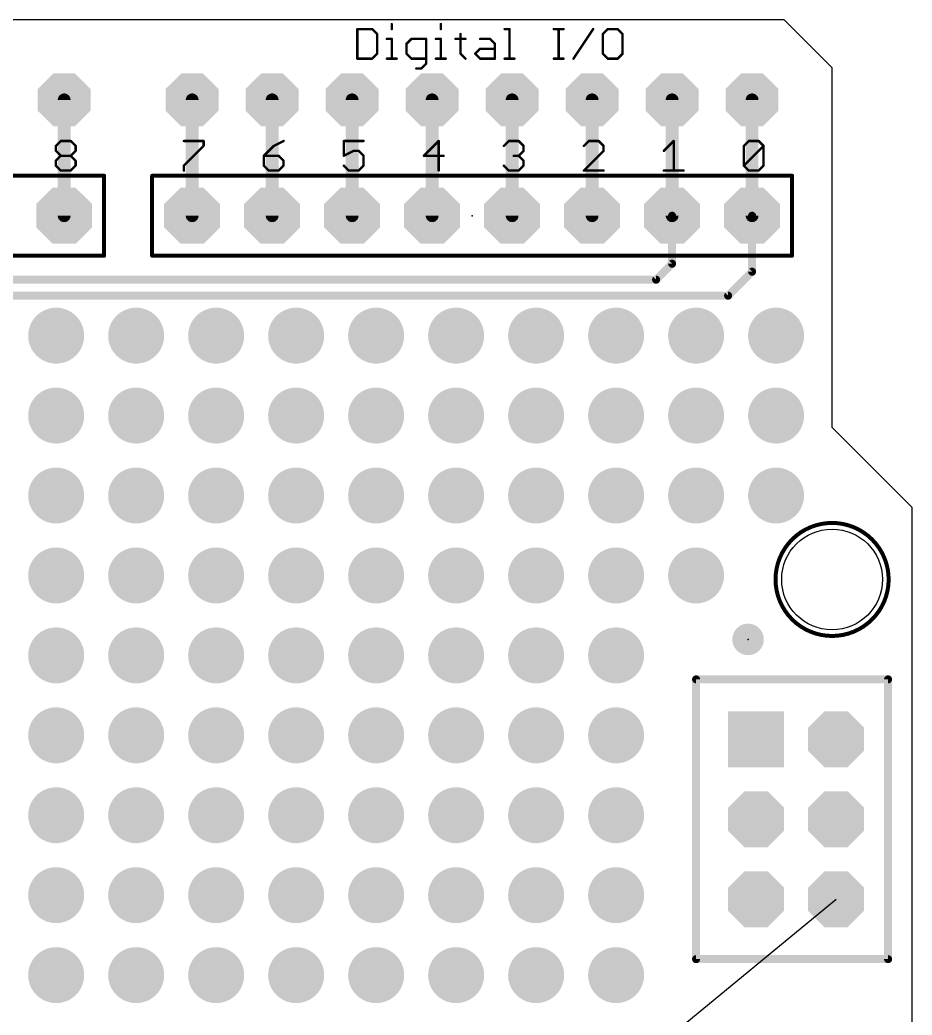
# Model space of a CAD drawing. Extents: x -6.7 to 68.6, y -6.2 to 53.6.
# Drawn here: x 40.25 to 68.58, y 21.72 to 53.34 of the extents above; entities that cross this region are included whole.
import ezdxf

# ---------------------------------------------------------------- set-up
doc = ezdxf.new("R2010")
doc.units = 0
for name, color, linetype in [('1', 12, 'CONTINUOUS'), ('17', 110, 'CONTINUOUS'), ('18', 110, 'CONTINUOUS'), ('19', 53, 'CONTINUOUS'), ('20', 53, 'CONTINUOUS'), ('21', 40, 'CONTINUOUS'), ('23', 40, 'CONTINUOUS'), ('51', 253, 'CONTINUOUS')]:
    doc.layers.add(name, color=color, linetype=linetype)

# ---------------------------------------------------------------- blocks, each defined once
blk = doc.blocks.new('PIE')
at = {"const_width": 0.5}
blk.add_lwpolyline([(0, -0.25, 1), (0, 0.25, 1), (0, -0.25)], format="xyb", dxfattribs=at)
blk = doc.blocks.new('RECT')
blk.add_solid([(-0.5, -0.5), (0.5, -0.5), (-0.5, 0.5), (0.5, 0.5)])
blk = doc.blocks.new('OCTAGONP')
at = {"const_width": 0.5}
blk.add_lwpolyline([(-0.25, -0.1036), (-0.25, 0.1036), (-0.1036, 0.25), (0.1036, 0.25), (0.25, 0.1036), (0.25, -0.1036), (0.1036, -0.25), (-0.1036, -0.25), (-0.25, -0.1036), (-0.25, 0.1036)], dxfattribs=at)
blk = doc.blocks.new('SQUAREP')
blk.add_solid([(-0.5, -0.5), (0.5, -0.5), (-0.5, 0.5), (0.5, 0.5)])
blk = doc.blocks.new('ROUNDV')
at = {"const_width": 0.5}
blk.add_lwpolyline([(0, -0.25, 1), (0, 0.25, 1), (0, -0.25)], format="xyb", dxfattribs=at)

msp = doc.modelspace()

# ---------------------------------------------------------------- linework, layer by layer
at = {"layer": '1'}
for points, const_width in [([(41.656, 50.8), (41.656, 47.117)], 0.4064), ([(45.72, 50.8), (45.72, 47.117)], 0.4064), ([(48.26, 50.8), (48.26, 47.117)], 0.4064), ([(50.8, 50.8), (50.8, 47.117)], 0.4064), ([(53.34, 50.8), (53.34, 47.117)], 0.4064), ([(55.88, 50.8), (55.88, 47.117)], 0.4064), ([(58.42, 50.8), (58.42, 47.117)], 0.4064), ([(60.96, 50.8), (60.96, 47.117)], 0.4064), ([(63.5, 50.8), (63.5, 47.117)], 0.4064), ([(60.96, 47.117), (60.96, 45.593)], 0.254), ([(63.5, 47.117), (63.5, 45.339)], 0.254), ([(60.96, 45.593), (60.452, 45.085)], 0.254), ([(63.5, 45.339), (62.738, 44.577)], 0.254), ([(60.452, 45.085), (17.111, 45.085)], 0.254), ([(62.738, 44.577), (17.399, 44.577)], 0.254)]:
    msp.add_lwpolyline(points, dxfattribs=dict(at, const_width=const_width))
for points, const_width in [([(41.7576, 50.8, 1), (41.5544, 50.8)], 0.2032), ([(45.8216, 50.8, 1), (45.6184, 50.8)], 0.2032), ([(48.3616, 50.8, 1), (48.1584, 50.8)], 0.2032), ([(50.9016, 50.8, 1), (50.6984, 50.8)], 0.2032), ([(53.4416, 50.8, 1), (53.2384, 50.8)], 0.2032), ([(55.9816, 50.8, 1), (55.7784, 50.8)], 0.2032), ([(58.5216, 50.8, 1), (58.3184, 50.8)], 0.2032), ([(61.0616, 50.8, 1), (60.8584, 50.8)], 0.2032), ([(63.6016, 50.8, 1), (63.3984, 50.8)], 0.2032), ([(41.5544, 47.117, 1), (41.7576, 47.117)], 0.2032), ([(45.6184, 47.117, 1), (45.8216, 47.117)], 0.2032), ([(48.1584, 47.117, 1), (48.3616, 47.117)], 0.2032), ([(50.6984, 47.117, 1), (50.9016, 47.117)], 0.2032), ([(53.2384, 47.117, 1), (53.4416, 47.117)], 0.2032), ([(55.7784, 47.117, 1), (55.9816, 47.117)], 0.2032), ([(58.3184, 47.117, 1), (58.5216, 47.117)], 0.2032), ([(60.8584, 47.117, 1), (61.0616, 47.117)], 0.2032), ([(61.0235, 47.117, 1), (60.8965, 47.117)], 0.127), ([(63.3984, 47.117, 1), (63.6016, 47.117)], 0.2032), ([(63.5635, 47.117, 1), (63.4365, 47.117)], 0.127), ([(60.8965, 45.593, 1), (61.0235, 45.593)], 0.127), ([(61.0049, 45.5481, 1), (60.9151, 45.6379)], 0.127), ([(63.4365, 45.339, 1), (63.5635, 45.339)], 0.127), ([(63.5449, 45.2941, 1), (63.4551, 45.3839)], 0.127), ([(60.4071, 45.1299, 1), (60.4969, 45.0401)], 0.127), ([(60.452, 45.0215, 1), (60.452, 45.1485)], 0.127), ([(62.6931, 44.6219, 1), (62.7829, 44.5321)], 0.127), ([(62.738, 44.5135, 1), (62.738, 44.6405)], 0.127)]:
    msp.add_lwpolyline(points, format="xyb", dxfattribs=dict(at, const_width=const_width))
at = {"layer": '19'}
msp.add_line((43.18, 6.477), (66.167, 25.4), dxfattribs=at)
at = {"layer": '20'}
for p, q in [((64.516, 53.34), (0, 53.34)), ((66.04, 51.816), (64.516, 53.34)), ((66.04, 40.386), (66.04, 51.816)), ((68.58, 37.846), (66.04, 40.386)), ((68.58, 5.08), (68.58, 37.846))]:
    msp.add_line(p, q, dxfattribs=at)
msp.add_circle((66.04, 35.56), 1.6, dxfattribs=at)
at = {"layer": '21'}
for points, const_width in [([(52.0764, 53.2055, 1), (52.0383, 53.2055)], 0.0381), ([(53.6356, 53.2055, 1), (53.5975, 53.2055)], 0.0381), ([(50.9841, 53.0487, 1), (50.946, 53.0487)], 0.0381), ([(50.9651, 53.0678, 1), (50.9651, 53.0297)], 0.0381), ([(51.4489, 53.0622, 1), (51.4219, 53.0352)], 0.0381), ([(51.4354, 53.0297, 1), (51.4354, 53.0678)], 0.0381), ([(51.6112, 52.8919, 1), (51.5731, 52.8919)], 0.0381), ([(51.5787, 52.8785, 1), (51.6056, 52.9054)], 0.0381), ([(52.0383, 53.0487, 1), (52.0764, 53.0487)], 0.0381), ([(53.5975, 53.0487, 1), (53.6356, 53.0487)], 0.0381), ([(54.2593, 52.8919, 1), (54.2212, 52.8919)], 0.0381), ([(55.6427, 53.0678, 1), (55.6427, 53.0297)], 0.0381), ([(55.8185, 53.0487, 1), (55.7804, 53.0487)], 0.0381), ([(55.7995, 53.0297, 1), (55.7995, 53.0678)], 0.0381), ([(57.2019, 53.0678, 1), (57.2019, 53.0297)], 0.0381), ([(57.3777, 53.0487, 1), (57.3396, 53.0487)], 0.0381), ([(57.5154, 53.0297, 1), (57.5154, 53.0678)], 0.0381), ([(58.4685, 53.0381, 1), (58.4368, 53.0593)], 0.0381), ([(58.7801, 52.8919, 1), (58.742, 52.8919)], 0.0381), ([(58.7476, 52.9054, 1), (58.7746, 52.8785)], 0.0381), ([(58.9179, 53.0678, 1), (58.9179, 53.0297)], 0.0381), ([(58.9313, 53.0352, 1), (58.9044, 53.0622)], 0.0381), ([(59.2449, 53.0622, 1), (59.2179, 53.0352)], 0.0381), ([(59.2314, 53.0297, 1), (59.2314, 53.0678)], 0.0381), ([(59.4072, 52.8919, 1), (59.3691, 52.8919)], 0.0381), ([(59.3747, 52.8785, 1), (59.4016, 52.9054)], 0.0381), ([(51.9006, 52.7542, 1), (51.9006, 52.7161)], 0.0381), ([(52.0764, 52.7352, 1), (52.0383, 52.7352)], 0.0381), ([(52.0574, 52.7161, 1), (52.0574, 52.7542)], 0.0381), ([(52.5433, 52.5784, 1), (52.5052, 52.5784)], 0.0381), ([(52.5108, 52.5919, 1), (52.5378, 52.5649)], 0.0381), ([(52.6811, 52.7542, 1), (52.6811, 52.7161)], 0.0381), ([(52.6945, 52.7217, 1), (52.6676, 52.7486)], 0.0381), ([(53.1704, 52.7352, 1), (53.1323, 52.7352)], 0.0381), ([(53.1514, 52.7161, 1), (53.1514, 52.7542)], 0.0381), ([(53.4598, 52.7542, 1), (53.4598, 52.7161)], 0.0381), ([(53.6356, 52.7352, 1), (53.5975, 52.7352)], 0.0381), ([(53.6166, 52.7161, 1), (53.6166, 52.7542)], 0.0381), ([(54.0835, 52.7542, 1), (54.0835, 52.7161)], 0.0381), ([(54.397, 52.7161, 1), (54.397, 52.7542)], 0.0381), ([(54.8639, 52.7542, 1), (54.8639, 52.7161)], 0.0381), ([(55.1909, 52.7486, 1), (55.164, 52.7217)], 0.0381), ([(55.1775, 52.7161, 1), (55.1775, 52.7542)], 0.0381), ([(55.3533, 52.5784, 1), (55.3152, 52.5784)], 0.0381), ([(55.3208, 52.5649, 1), (55.3477, 52.5919)], 0.0381), ([(51.5731, 52.2649, 1), (51.6112, 52.2649)], 0.0381), ([(51.6056, 52.2514, 1), (51.5787, 52.2783)], 0.0381), ([(52.5378, 52.2783, 1), (52.5108, 52.2514)], 0.0381), ([(52.5052, 52.2649, 1), (52.5433, 52.2649)], 0.0381), ([(54.2537, 52.2783, 1), (54.2268, 52.2514)], 0.0381), ([(54.2212, 52.2649, 1), (54.2593, 52.2649)], 0.0381), ([(54.7206, 52.2783, 1), (54.6937, 52.2514)], 0.0381), ([(54.6937, 52.2783, 1), (54.7206, 52.2514)], 0.0381), ([(54.8639, 52.4407, 1), (54.8639, 52.4026)], 0.0381), ([(54.8774, 52.4082, 1), (54.8505, 52.4351)], 0.0381), ([(55.3342, 52.4026, 1), (55.3342, 52.4407)], 0.0381), ([(58.742, 52.2649, 1), (58.7801, 52.2649)], 0.0381), ([(58.7746, 52.2783, 1), (58.7476, 52.2514)], 0.0381), ([(59.3691, 52.2649, 1), (59.4072, 52.2649)], 0.0381), ([(59.4016, 52.2514, 1), (59.3747, 52.2783)], 0.0381), ([(50.946, 52.1081, 1), (50.9841, 52.1081)], 0.0381), ([(50.9651, 52.1272, 1), (50.9651, 52.0891)], 0.0381), ([(51.4219, 52.1216, 1), (51.4489, 52.0946)], 0.0381), ([(51.4354, 52.0891, 1), (51.4354, 52.1272)], 0.0381), ([(51.9006, 52.1272, 1), (51.9006, 52.0891)], 0.0381), ([(52.0383, 52.1081, 1), (52.0764, 52.1081)], 0.0381), ([(52.2142, 52.0891, 1), (52.2142, 52.1272)], 0.0381), ([(52.6811, 52.1272, 1), (52.6811, 52.0891)], 0.0381), ([(52.6676, 52.0946, 1), (52.6945, 52.1216)], 0.0381), ([(53.1323, 51.9513, 1), (53.1704, 51.9513)], 0.0381), ([(53.1648, 51.9379, 1), (53.1379, 51.9648)], 0.0381), ([(53.1514, 52.0891, 1), (53.1514, 52.1272)], 0.0381), ([(53.4598, 52.1272, 1), (53.4598, 52.0891)], 0.0381), ([(53.5975, 52.1081, 1), (53.6356, 52.1081)], 0.0381), ([(53.7734, 52.0891, 1), (53.7734, 52.1272)], 0.0381), ([(54.3836, 52.0946, 1), (54.4105, 52.1216)], 0.0381), ([(54.8639, 52.1272, 1), (54.8639, 52.0891)], 0.0381), ([(54.8505, 52.0946, 1), (54.8774, 52.1216)], 0.0381), ([(55.3152, 52.1081, 1), (55.3533, 52.1081)], 0.0381), ([(55.3342, 52.0891, 1), (55.3342, 52.1272)], 0.0381), ([(55.6427, 52.1272, 1), (55.6427, 52.0891)], 0.0381), ([(55.7804, 52.1081, 1), (55.8185, 52.1081)], 0.0381), ([(55.9562, 52.0891, 1), (55.9562, 52.1272)], 0.0381), ([(57.2019, 52.1272, 1), (57.2019, 52.0891)], 0.0381), ([(57.3396, 52.1081, 1), (57.3777, 52.1081)], 0.0381), ([(57.5154, 52.0891, 1), (57.5154, 52.1272)], 0.0381), ([(57.8097, 52.1187, 1), (57.8414, 52.0975)], 0.0381), ([(58.9179, 52.1272, 1), (58.9179, 52.0891)], 0.0381), ([(58.9044, 52.0946, 1), (58.9313, 52.1216)], 0.0381), ([(59.2179, 52.1216, 1), (59.2449, 52.0946)], 0.0381), ([(59.2314, 52.0891, 1), (59.2314, 52.1272)], 0.0381), ([(52.8378, 51.8136, 1), (52.8378, 51.7755)], 0.0381), ([(52.9811, 51.808, 1), (53.0081, 51.7811)], 0.0381), ([(52.9946, 51.7755, 1), (52.9946, 51.8136)], 0.0381), ([(41.4126, 49.3359, 1), (41.3745, 49.3359)], 0.0381), ([(41.3801, 49.3494, 1), (41.4071, 49.3225)], 0.0381), ([(41.5503, 49.5118, 1), (41.5503, 49.4737)], 0.0381), ([(41.5638, 49.4792, 1), (41.5369, 49.5062)], 0.0381), ([(41.8774, 49.5062, 1), (41.8504, 49.4792)], 0.0381), ([(41.8639, 49.4737, 1), (41.8639, 49.5118)], 0.0381), ([(42.0397, 49.3359, 1), (42.0016, 49.3359)], 0.0381), ([(42.0072, 49.3225, 1), (42.0341, 49.3494)], 0.0381), ([(45.4576, 49.5118, 1), (45.4576, 49.4737)], 0.0381), ([(46.1037, 49.4927, 1), (46.0656, 49.4927)], 0.0381), ([(46.0656, 49.3359, 1), (46.1037, 49.3359)], 0.0381), ([(46.0981, 49.3225, 1), (46.0712, 49.3494)], 0.0381), ([(46.0847, 49.4737, 1), (46.0847, 49.5118)], 0.0381), ([(48.3026, 49.353, 1), (48.3196, 49.3189)], 0.0381), ([(48.3246, 49.3225, 1), (48.2976, 49.3494)], 0.0381), ([(48.6332, 49.4757, 1), (48.6161, 49.5097)], 0.0381), ([(50.5376, 49.5118, 1), (50.5376, 49.4737)], 0.0381), ([(50.5566, 49.4927, 1), (50.5185, 49.4927)], 0.0381), ([(51.1647, 49.4737, 1), (51.1647, 49.5118)], 0.0381), ([(53.5669, 49.4927, 1), (53.5288, 49.4927)], 0.0381), ([(53.5614, 49.4792, 1), (53.5344, 49.5062)], 0.0381), ([(55.6041, 49.3494, 1), (55.6311, 49.3225)], 0.0381), ([(55.7743, 49.5118, 1), (55.7743, 49.4737)], 0.0381), ([(55.7878, 49.4792, 1), (55.7609, 49.5062)], 0.0381), ([(56.1014, 49.5062, 1), (56.0744, 49.4792)], 0.0381), ([(56.0879, 49.4737, 1), (56.0879, 49.5118)], 0.0381), ([(56.2637, 49.3359, 1), (56.2256, 49.3359)], 0.0381), ([(56.2312, 49.3225, 1), (56.2581, 49.3494)], 0.0381), ([(58.1441, 49.3494, 1), (58.1711, 49.3225)], 0.0381), ([(58.3143, 49.5118, 1), (58.3143, 49.4737)], 0.0381), ([(58.3278, 49.4792, 1), (58.3009, 49.5062)], 0.0381), ([(58.6414, 49.5062, 1), (58.6144, 49.4792)], 0.0381), ([(58.6279, 49.4737, 1), (58.6279, 49.5118)], 0.0381), ([(58.8037, 49.3359, 1), (58.7656, 49.3359)], 0.0381), ([(58.7712, 49.3225, 1), (58.7981, 49.3494)], 0.0381), ([(61.0302, 49.4927, 1), (60.9921, 49.4927)], 0.0381), ([(61.0246, 49.4792, 1), (60.9976, 49.5062)], 0.0381), ([(63.2566, 49.3359, 1), (63.2185, 49.3359)], 0.0381), ([(63.2241, 49.3494, 1), (63.2511, 49.3225)], 0.0381), ([(63.3943, 49.5118, 1), (63.3943, 49.4737)], 0.0381), ([(63.4078, 49.4792, 1), (63.3809, 49.5062)], 0.0381), ([(63.7214, 49.5062, 1), (63.6944, 49.4792)], 0.0381), ([(63.7079, 49.4737, 1), (63.7079, 49.5118)], 0.0381), ([(63.8837, 49.3359, 1), (63.8456, 49.3359)], 0.0381), ([(63.8781, 49.3225, 1), (63.8512, 49.3494)], 0.0381), ([(63.8512, 49.3225, 1), (63.8781, 49.3494)], 0.0381), ([(41.3745, 49.1792, 1), (41.4126, 49.1792)], 0.0381), ([(41.4071, 49.1926, 1), (41.3801, 49.1657)], 0.0381), ([(41.5503, 49.0415, 1), (41.5503, 49.0034)], 0.0381), ([(41.5638, 49.0089, 1), (41.5369, 49.0359)], 0.0381), ([(41.5369, 49.0089, 1), (41.5638, 49.0359)], 0.0381), ([(41.8774, 49.0359, 1), (41.8504, 49.0089)], 0.0381), ([(41.8504, 49.0359, 1), (41.8774, 49.0089)], 0.0381), ([(41.8639, 49.0034, 1), (41.8639, 49.0415)], 0.0381), ([(42.0016, 49.1792, 1), (42.0397, 49.1792)], 0.0381), ([(42.0341, 49.1657, 1), (42.0072, 49.1926)], 0.0381), ([(48.0166, 49.0224, 1), (47.9785, 49.0224)], 0.0381), ([(47.9976, 49.0415, 1), (47.9976, 49.0034)], 0.0381), ([(47.9841, 49.0359, 1), (48.0111, 49.0089)], 0.0381), ([(48.4814, 49.0359, 1), (48.4544, 49.0089)], 0.0381), ([(48.4679, 49.0034, 1), (48.4679, 49.0415)], 0.0381), ([(50.5291, 49.0394, 1), (50.5461, 49.0054)], 0.0381), ([(50.5185, 49.0224, 1), (50.5566, 49.0224)], 0.0381), ([(50.8511, 49.1982, 1), (50.8511, 49.1601)], 0.0381), ([(50.8596, 49.1621, 1), (50.8426, 49.1962)], 0.0381), ([(51.0214, 49.1926, 1), (50.9944, 49.1657)], 0.0381), ([(51.0079, 49.1601, 1), (51.0079, 49.1982)], 0.0381), ([(51.1837, 49.0224, 1), (51.1456, 49.0224)], 0.0381), ([(51.1512, 49.0089, 1), (51.1781, 49.0359)], 0.0381), ([(53.0776, 49.0415, 1), (53.0776, 49.0034)], 0.0381), ([(53.0641, 49.0359, 1), (53.0911, 49.0089)], 0.0381), ([(53.7047, 49.0034, 1), (53.7047, 49.0415)], 0.0381), ([(55.9311, 49.0415, 1), (55.9311, 49.0034)], 0.0381), ([(56.1014, 49.0359, 1), (56.0744, 49.0089)], 0.0381), ([(56.0744, 49.0359, 1), (56.1014, 49.0089)], 0.0381), ([(56.0879, 49.0034, 1), (56.0879, 49.0415)], 0.0381), ([(56.2256, 49.1792, 1), (56.2637, 49.1792)], 0.0381), ([(56.2581, 49.1657, 1), (56.2312, 49.1926)], 0.0381), ([(58.7656, 49.1792, 1), (58.8037, 49.1792)], 0.0381), ([(58.7981, 49.1657, 1), (58.7712, 49.1926)], 0.0381), ([(60.6841, 49.1926, 1), (60.7111, 49.1657)], 0.0381), ([(41.4126, 48.8656, 1), (41.3745, 48.8656)], 0.0381), ([(41.3745, 48.7089, 1), (41.4126, 48.7089)], 0.0381), ([(41.3801, 48.8791, 1), (41.4071, 48.8522)], 0.0381), ([(41.4071, 48.7223, 1), (41.3801, 48.6954)], 0.0381), ([(42.0397, 48.8656, 1), (42.0016, 48.8656)], 0.0381), ([(42.0016, 48.7089, 1), (42.0397, 48.7089)], 0.0381), ([(42.0072, 48.8522, 1), (42.0341, 48.8791)], 0.0381), ([(42.0341, 48.6954, 1), (42.0072, 48.7223)], 0.0381), ([(45.4766, 48.7089, 1), (45.4385, 48.7089)], 0.0381), ([(45.4441, 48.7223, 1), (45.4711, 48.6954)], 0.0381), ([(47.9785, 48.7089, 1), (48.0166, 48.7089)], 0.0381), ([(48.0111, 48.7223, 1), (47.9841, 48.6954)], 0.0381), ([(48.6437, 48.8656, 1), (48.6056, 48.8656)], 0.0381), ([(48.6056, 48.7089, 1), (48.6437, 48.7089)], 0.0381), ([(48.6112, 48.8522, 1), (48.6381, 48.8791)], 0.0381), ([(48.6381, 48.6954, 1), (48.6112, 48.7223)], 0.0381), ([(50.5511, 48.7223, 1), (50.5241, 48.6954)], 0.0381), ([(51.1456, 48.7089, 1), (51.1837, 48.7089)], 0.0381), ([(51.1781, 48.6954, 1), (51.1512, 48.7223)], 0.0381), ([(55.6311, 48.7223, 1), (55.6041, 48.6954)], 0.0381), ([(56.2637, 48.8656, 1), (56.2256, 48.8656)], 0.0381), ([(56.2256, 48.7089, 1), (56.2637, 48.7089)], 0.0381), ([(56.2312, 48.8522, 1), (56.2581, 48.8791)], 0.0381), ([(56.2581, 48.6954, 1), (56.2312, 48.7223)], 0.0381), ([(63.2185, 48.7089, 1), (63.2566, 48.7089)], 0.0381), ([(63.2511, 48.7223, 1), (63.2241, 48.6954)], 0.0381), ([(63.2241, 48.7223, 1), (63.2511, 48.6954)], 0.0381), ([(63.8456, 48.7089, 1), (63.8837, 48.7089)], 0.0381), ([(63.8781, 48.6954, 1), (63.8512, 48.7223)], 0.0381), ([(41.5503, 48.5712, 1), (41.5503, 48.5331)], 0.0381), ([(41.5369, 48.5386, 1), (41.5638, 48.5656)], 0.0381), ([(41.8504, 48.5656, 1), (41.8774, 48.5386)], 0.0381), ([(41.8639, 48.5331, 1), (41.8639, 48.5712)], 0.0381), ([(42.9578, 48.387, 1), (42.8942, 48.387)], 0.0635), ([(42.926, 48.3552, 1), (42.926, 48.4188)], 0.0635), ([(44.45, 48.4188, 1), (44.45, 48.3552)], 0.0635), ([(44.4818, 48.387, 1), (44.4183, 48.387)], 0.0635), ([(45.4385, 48.5521, 1), (45.4766, 48.5521)], 0.0381), ([(48.1543, 48.5712, 1), (48.1543, 48.5331)], 0.0381), ([(48.1409, 48.5386, 1), (48.1678, 48.5656)], 0.0381), ([(48.4544, 48.5656, 1), (48.4814, 48.5386)], 0.0381), ([(48.4679, 48.5331, 1), (48.4679, 48.5712)], 0.0381), ([(50.6943, 48.5712, 1), (50.6943, 48.5331)], 0.0381), ([(50.6809, 48.5386, 1), (50.7078, 48.5656)], 0.0381), ([(50.9944, 48.5656, 1), (51.0214, 48.5386)], 0.0381), ([(51.0079, 48.5331, 1), (51.0079, 48.5712)], 0.0381), ([(53.5288, 48.5521, 1), (53.5669, 48.5521)], 0.0381), ([(55.7743, 48.5712, 1), (55.7743, 48.5331)], 0.0381), ([(55.7609, 48.5386, 1), (55.7878, 48.5656)], 0.0381), ([(56.0744, 48.5656, 1), (56.1014, 48.5386)], 0.0381), ([(56.0879, 48.5331, 1), (56.0879, 48.5712)], 0.0381), ([(58.1576, 48.5712, 1), (58.1576, 48.5331)], 0.0381), ([(58.1441, 48.5656, 1), (58.1711, 48.5386)], 0.0381), ([(58.7847, 48.5331, 1), (58.7847, 48.5712)], 0.0381), ([(60.6976, 48.5712, 1), (60.6976, 48.5331)], 0.0381), ([(60.9921, 48.5521, 1), (61.0302, 48.5521)], 0.0381), ([(61.3247, 48.5331, 1), (61.3247, 48.5712)], 0.0381), ([(63.3943, 48.5712, 1), (63.3943, 48.5331)], 0.0381), ([(63.3809, 48.5386, 1), (63.4078, 48.5656)], 0.0381), ([(63.6944, 48.5656, 1), (63.7214, 48.5386)], 0.0381), ([(63.7079, 48.5331, 1), (63.7079, 48.5712)], 0.0381), ([(64.8017, 48.387, 1), (64.7382, 48.387)], 0.0635), ([(64.77, 48.3552, 1), (64.77, 48.4188)], 0.0635), ([(42.8942, 45.847, 1), (42.9578, 45.847)], 0.0635), ([(42.926, 45.8152, 1), (42.926, 45.8788)], 0.0635), ([(44.45, 45.8788, 1), (44.45, 45.8152)], 0.0635), ([(44.4183, 45.847, 1), (44.4818, 45.847)], 0.0635), ([(64.7382, 45.847, 1), (64.8017, 45.847)], 0.0635), ([(64.77, 45.8152, 1), (64.77, 45.8788)], 0.0635), ([(61.7855, 32.385, 1), (61.6585, 32.385)], 0.127), ([(61.722, 32.4485, 1), (61.722, 32.3215)], 0.127), ([(67.8815, 32.385, 1), (67.7545, 32.385)], 0.127), ([(67.818, 32.3215, 1), (67.818, 32.4485)], 0.127), ([(61.722, 23.5585, 1), (61.722, 23.4315)], 0.127), ([(61.6585, 23.495, 1), (61.7855, 23.495)], 0.127), ([(67.7545, 23.495, 1), (67.8815, 23.495)], 0.127), ([(67.818, 23.4315, 1), (67.818, 23.5585)], 0.127)]:
    msp.add_lwpolyline(points, format="xyb", dxfattribs=dict(at, const_width=const_width))
for points, const_width in [([(52.0574, 53.2055), (52.0574, 53.0487)], 0.0762), ([(53.6166, 53.2055), (53.6166, 53.0487)], 0.0762), ([(50.9651, 53.0487), (50.9651, 52.1081)], 0.0762), ([(51.4354, 53.0487), (50.9651, 53.0487)], 0.0762), ([(51.5922, 52.8919), (51.4354, 53.0487)], 0.0762), ([(51.5922, 52.2649), (51.5922, 52.8919)], 0.0762), ([(54.2403, 52.8919), (54.2403, 52.2649)], 0.0762), ([(55.6427, 53.0487), (55.7995, 53.0487)], 0.0762), ([(55.7995, 53.0487), (55.7995, 52.1081)], 0.0762), ([(57.2019, 53.0487), (57.5154, 53.0487)], 0.0762), ([(57.3587, 52.1081), (57.3587, 53.0487)], 0.0762), ([(57.8256, 52.1081), (58.4526, 53.0487)], 0.0762), ([(58.9179, 53.0487), (58.7611, 52.8919)], 0.0762), ([(58.7611, 52.8919), (58.7611, 52.2649)], 0.0762), ([(59.2314, 53.0487), (58.9179, 53.0487)], 0.0762), ([(59.3882, 52.8919), (59.2314, 53.0487)], 0.0762), ([(59.3882, 52.2649), (59.3882, 52.8919)], 0.0762), ([(51.9006, 52.7352), (52.0574, 52.7352)], 0.0762), ([(52.0574, 52.7352), (52.0574, 52.1081)], 0.0762), ([(52.6811, 52.7352), (52.5243, 52.5784)], 0.0762), ([(52.5243, 52.5784), (52.5243, 52.2649)], 0.0762), ([(53.1514, 52.7352), (52.6811, 52.7352)], 0.0762), ([(53.1514, 51.9513), (53.1514, 52.7352)], 0.0762), ([(53.4598, 52.7352), (53.6166, 52.7352)], 0.0762), ([(53.6166, 52.7352), (53.6166, 52.1081)], 0.0762), ([(54.0835, 52.7352), (54.397, 52.7352)], 0.0762), ([(54.8639, 52.7352), (55.1775, 52.7352)], 0.0762), ([(55.1775, 52.7352), (55.3342, 52.5784)], 0.0762), ([(55.3342, 52.5784), (55.3342, 52.1081)], 0.0762), ([(51.4354, 52.1081), (51.5922, 52.2649)], 0.0762), ([(52.5243, 52.2649), (52.6811, 52.1081)], 0.0762), ([(54.2403, 52.2649), (54.397, 52.1081)], 0.0762), ([(54.7072, 52.2649), (54.8639, 52.4216)], 0.0762), ([(54.8639, 52.1081), (54.7072, 52.2649)], 0.0762), ([(54.8639, 52.4216), (55.3342, 52.4216)], 0.0762), ([(58.7611, 52.2649), (58.9179, 52.1081)], 0.0762), ([(59.2314, 52.1081), (59.3882, 52.2649)], 0.0762), ([(50.9651, 52.1081), (51.4354, 52.1081)], 0.0762), ([(51.9006, 52.1081), (52.2142, 52.1081)], 0.0762), ([(52.6811, 52.1081), (53.1514, 52.1081)], 0.0762), ([(52.9946, 51.7946), (53.1514, 51.9513)], 0.0762), ([(53.4598, 52.1081), (53.7734, 52.1081)], 0.0762), ([(55.3342, 52.1081), (54.8639, 52.1081)], 0.0762), ([(55.6427, 52.1081), (55.9562, 52.1081)], 0.0762), ([(57.2019, 52.1081), (57.5154, 52.1081)], 0.0762), ([(58.9179, 52.1081), (59.2314, 52.1081)], 0.0762), ([(52.8378, 51.7946), (52.9946, 51.7946)], 0.0762), ([(41.3936, 49.3359), (41.5503, 49.4927)], 0.0762), ([(41.3936, 49.1792), (41.3936, 49.3359)], 0.0762), ([(41.5503, 49.4927), (41.8639, 49.4927)], 0.0762), ([(41.8639, 49.4927), (42.0207, 49.3359)], 0.0762), ([(42.0207, 49.3359), (42.0207, 49.1792)], 0.0762), ([(45.4576, 49.4927), (46.0847, 49.4927)], 0.0762), ([(46.0847, 49.3359), (45.4576, 48.7089)], 0.0762), ([(46.0847, 49.4927), (46.0847, 49.3359)], 0.0762), ([(48.3111, 49.3359), (47.9976, 49.0224)], 0.0762), ([(48.6247, 49.4927), (48.3111, 49.3359)], 0.0762), ([(51.1647, 49.4927), (50.5376, 49.4927)], 0.0762), ([(50.5376, 49.4927), (50.5376, 49.0224)], 0.0762), ([(53.5479, 49.4927), (53.0776, 49.0224)], 0.0762), ([(53.5479, 48.5521), (53.5479, 49.4927)], 0.0762), ([(55.6176, 49.3359), (55.7743, 49.4927)], 0.0762), ([(55.7743, 49.4927), (56.0879, 49.4927)], 0.0762), ([(56.0879, 49.4927), (56.2447, 49.3359)], 0.0762), ([(56.2447, 49.3359), (56.2447, 49.1792)], 0.0762), ([(58.3143, 49.4927), (58.1576, 49.3359)], 0.0762), ([(58.6279, 49.4927), (58.3143, 49.4927)], 0.0762), ([(58.7847, 49.3359), (58.6279, 49.4927)], 0.0762), ([(58.7847, 49.1792), (58.7847, 49.3359)], 0.0762), ([(60.6976, 49.1792), (61.0111, 49.4927)], 0.0762), ([(61.0111, 49.4927), (61.0111, 48.5521)], 0.0762), ([(63.2376, 49.3359), (63.3943, 49.4927)], 0.0762), ([(63.2376, 48.7089), (63.2376, 49.3359)], 0.0762), ([(63.2376, 48.7089), (63.8647, 49.3359)], 0.0762), ([(63.3943, 49.4927), (63.7079, 49.4927)], 0.0762), ([(63.7079, 49.4927), (63.8647, 49.3359)], 0.0762), ([(63.8647, 49.3359), (63.8647, 48.7089)], 0.0762), ([(41.5503, 49.0224), (41.3936, 49.1792)], 0.0762), ([(41.3936, 48.8656), (41.5503, 49.0224)], 0.0762), ([(41.5503, 49.0224), (41.8639, 49.0224)], 0.0762), ([(42.0207, 49.1792), (41.8639, 49.0224)], 0.0762), ([(41.8639, 49.0224), (42.0207, 48.8656)], 0.0762), ([(47.9976, 49.0224), (47.9976, 48.7089)], 0.0762), ([(48.4679, 49.0224), (47.9976, 49.0224)], 0.0762), ([(48.6247, 48.8656), (48.4679, 49.0224)], 0.0762), ([(50.5376, 49.0224), (50.8511, 49.1792)], 0.0762), ([(50.8511, 49.1792), (51.0079, 49.1792)], 0.0762), ([(51.0079, 49.1792), (51.1647, 49.0224)], 0.0762), ([(51.1647, 49.0224), (51.1647, 48.7089)], 0.0762), ([(53.0776, 49.0224), (53.7047, 49.0224)], 0.0762), ([(56.0879, 49.0224), (55.9311, 49.0224)], 0.0762), ([(56.2447, 49.1792), (56.0879, 49.0224)], 0.0762), ([(56.0879, 49.0224), (56.2447, 48.8656)], 0.0762), ([(58.1576, 48.5521), (58.7847, 49.1792)], 0.0762), ([(41.3936, 48.7089), (41.3936, 48.8656)], 0.0762), ([(41.5503, 48.5521), (41.3936, 48.7089)], 0.0762), ([(42.0207, 48.7089), (41.8639, 48.5521)], 0.0762), ([(42.0207, 48.8656), (42.0207, 48.7089)], 0.0762), ([(45.4576, 48.7089), (45.4576, 48.5521)], 0.0762), ([(47.9976, 48.7089), (48.1543, 48.5521)], 0.0762), ([(48.4679, 48.5521), (48.6247, 48.7089)], 0.0762), ([(48.6247, 48.7089), (48.6247, 48.8656)], 0.0762), ([(50.6943, 48.5521), (50.5376, 48.7089)], 0.0762), ([(51.1647, 48.7089), (51.0079, 48.5521)], 0.0762), ([(55.7743, 48.5521), (55.6176, 48.7089)], 0.0762), ([(56.2447, 48.7089), (56.0879, 48.5521)], 0.0762), ([(56.2447, 48.8656), (56.2447, 48.7089)], 0.0762), ([(63.3943, 48.5521), (63.2376, 48.7089)], 0.0762), ([(63.8647, 48.7089), (63.7079, 48.5521)], 0.0762), ([(17.526, 48.387), (42.926, 48.387)], 0.127), ([(41.8639, 48.5521), (41.5503, 48.5521)], 0.0762), ([(42.926, 48.387), (42.926, 45.847)], 0.127), ([(44.45, 48.387), (64.77, 48.387)], 0.127), ([(44.45, 45.847), (44.45, 48.387)], 0.127), ([(48.1543, 48.5521), (48.4679, 48.5521)], 0.0762), ([(51.0079, 48.5521), (50.6943, 48.5521)], 0.0762), ([(56.0879, 48.5521), (55.7743, 48.5521)], 0.0762), ([(58.7847, 48.5521), (58.1576, 48.5521)], 0.0762), ([(60.6976, 48.5521), (61.3247, 48.5521)], 0.0762), ([(63.7079, 48.5521), (63.3943, 48.5521)], 0.0762), ([(64.77, 48.387), (64.77, 45.847)], 0.127), ([(42.926, 45.847), (17.526, 45.847)], 0.127), ([(64.77, 45.847), (44.45, 45.847)], 0.127), ([(61.722, 32.385), (61.722, 23.495)], 0.254), ([(67.818, 32.385), (61.722, 32.385)], 0.254), ([(67.818, 23.495), (67.818, 32.385)], 0.254), ([(61.722, 23.495), (67.818, 23.495)], 0.254)]:
    msp.add_lwpolyline(points, dxfattribs=dict(at, const_width=const_width))
at = {"layer": '23'}
for p in [(54.61, 47.117), (63.373, 33.655)]:
    msp.add_point(p, dxfattribs=at)
at = {"layer": '51', "const_width": 0.127}
msp.add_lwpolyline([(66.04, 33.764, 1), (66.04, 37.356, 1), (66.04, 33.764)], format="xyb", dxfattribs=at)

# ---------------------------------------------------------------- block references
at = {"layer": '1'}
msp.add_blockref('PIE', (63.373, 33.655), dxfattribs=at)
at = {"layer": '17'}
for name, p, xscale, yscale in [('OCTAGONP', (41.656, 50.8), 1.6764, 1.6764), ('OCTAGONP', (41.656, 50.8), 1.6764, 1.6764), ('OCTAGONP', (45.72, 50.8), 1.6764, 1.6764), ('OCTAGONP', (45.72, 50.8), 1.6764, 1.6764), ('OCTAGONP', (48.26, 50.8), 1.6764, 1.6764), ('OCTAGONP', (48.26, 50.8), 1.6764, 1.6764), ('OCTAGONP', (50.8, 50.8), 1.6764, 1.6764), ('OCTAGONP', (50.8, 50.8), 1.6764, 1.6764), ('OCTAGONP', (53.34, 50.8), 1.6764, 1.6764), ('OCTAGONP', (53.34, 50.8), 1.6764, 1.6764), ('OCTAGONP', (55.88, 50.8), 1.6764, 1.6764), ('OCTAGONP', (55.88, 50.8), 1.6764, 1.6764), ('OCTAGONP', (58.42, 50.8), 1.6764, 1.6764), ('OCTAGONP', (58.42, 50.8), 1.6764, 1.6764), ('OCTAGONP', (60.96, 50.8), 1.6764, 1.6764), ('OCTAGONP', (60.96, 50.8), 1.6764, 1.6764), ('OCTAGONP', (63.5, 50.8), 1.6764, 1.6764), ('OCTAGONP', (63.5, 50.8), 1.6764, 1.6764), ('SQUAREP', (63.627, 30.48), 1.778, 1.778), ('SQUAREP', (63.627, 30.48), 1.778, 1.778), ('OCTAGONP', (66.167, 30.48), 1.778, 1.778), ('OCTAGONP', (66.167, 30.48), 1.778, 1.778), ('OCTAGONP', (63.627, 27.94), 1.778, 1.778), ('OCTAGONP', (63.627, 27.94), 1.778, 1.778), ('OCTAGONP', (66.167, 27.94), 1.778, 1.778), ('OCTAGONP', (66.167, 27.94), 1.778, 1.778), ('OCTAGONP', (63.627, 25.4), 1.778, 1.778), ('OCTAGONP', (63.627, 25.4), 1.778, 1.778), ('OCTAGONP', (66.167, 25.4), 1.778, 1.778), ('OCTAGONP', (66.167, 25.4), 1.778, 1.778)]:
    msp.add_blockref(name, p, dxfattribs=dict(at, xscale=xscale, yscale=yscale))
at = {"layer": '17', "xscale": 1.778, "yscale": 1.778, "rotation": 90}
for p in [(41.656, 47.117), (41.656, 47.117), (45.72, 47.117), (45.72, 47.117), (48.26, 47.117), (48.26, 47.117), (50.8, 47.117), (50.8, 47.117), (53.34, 47.117), (53.34, 47.117), (55.88, 47.117), (55.88, 47.117), (58.42, 47.117), (58.42, 47.117), (60.96, 47.117), (60.96, 47.117), (63.5, 47.117), (63.5, 47.117)]:
    msp.add_blockref('OCTAGONP', p, dxfattribs=at)
at = {"layer": '18', "xscale": 1.778, "yscale": 1.778}
for p in [(41.402, 43.307), (41.402, 43.307), (43.942, 43.307), (43.942, 43.307), (46.482, 43.307), (46.482, 43.307), (49.022, 43.307), (49.022, 43.307), (51.562, 43.307), (51.562, 43.307), (54.102, 43.307), (54.102, 43.307), (56.642, 43.307), (56.642, 43.307), (59.182, 43.307), (59.182, 43.307), (61.722, 43.307), (61.722, 43.307), (64.262, 43.307), (64.262, 43.307), (41.402, 40.767), (41.402, 40.767), (43.942, 40.767), (43.942, 40.767), (46.482, 40.767), (46.482, 40.767), (49.022, 40.767), (49.022, 40.767), (51.562, 40.767), (51.562, 40.767), (54.102, 40.767), (54.102, 40.767), (56.642, 40.767), (56.642, 40.767), (59.182, 40.767), (59.182, 40.767), (61.722, 40.767), (61.722, 40.767), (64.262, 40.767), (64.262, 40.767), (41.402, 38.227), (41.402, 38.227), (43.942, 38.227), (43.942, 38.227), (46.482, 38.227), (46.482, 38.227), (49.022, 38.227), (49.022, 38.227), (51.562, 38.227), (51.562, 38.227), (54.102, 38.227), (54.102, 38.227), (56.642, 38.227), (56.642, 38.227), (59.182, 38.227), (59.182, 38.227), (61.722, 38.227), (61.722, 38.227), (64.262, 38.227), (64.262, 38.227), (41.402, 35.687), (41.402, 35.687), (43.942, 35.687), (43.942, 35.687), (46.482, 35.687), (46.482, 35.687), (49.022, 35.687), (49.022, 35.687), (51.562, 35.687), (51.562, 35.687), (54.102, 35.687), (54.102, 35.687), (56.642, 35.687), (56.642, 35.687), (59.182, 35.687), (59.182, 35.687), (61.722, 35.687), (61.722, 35.687), (41.402, 33.147), (41.402, 33.147), (43.942, 33.147), (43.942, 33.147), (46.482, 33.147), (46.482, 33.147), (49.022, 33.147), (49.022, 33.147), (51.562, 33.147), (51.562, 33.147), (54.102, 33.147), (54.102, 33.147), (56.642, 33.147), (56.642, 33.147), (59.182, 33.147), (59.182, 33.147), (41.402, 30.607), (41.402, 30.607), (43.942, 30.607), (43.942, 30.607), (46.482, 30.607), (46.482, 30.607), (49.022, 30.607), (49.022, 30.607), (51.562, 30.607), (51.562, 30.607), (54.102, 30.607), (54.102, 30.607), (56.642, 30.607), (56.642, 30.607), (59.182, 30.607), (59.182, 30.607), (41.402, 28.067), (41.402, 28.067), (43.942, 28.067), (43.942, 28.067), (46.482, 28.067), (46.482, 28.067), (49.022, 28.067), (49.022, 28.067), (51.562, 28.067), (51.562, 28.067), (54.102, 28.067), (54.102, 28.067), (56.642, 28.067), (56.642, 28.067), (59.182, 28.067), (59.182, 28.067), (41.402, 25.527), (41.402, 25.527), (43.942, 25.527), (43.942, 25.527), (46.482, 25.527), (46.482, 25.527), (49.022, 25.527), (49.022, 25.527), (51.562, 25.527), (51.562, 25.527), (54.102, 25.527), (54.102, 25.527), (56.642, 25.527), (56.642, 25.527), (59.182, 25.527), (59.182, 25.527), (41.402, 22.987), (41.402, 22.987), (43.942, 22.987), (43.942, 22.987), (46.482, 22.987), (46.482, 22.987), (49.022, 22.987), (49.022, 22.987), (51.562, 22.987), (51.562, 22.987), (54.102, 22.987), (54.102, 22.987), (56.642, 22.987), (56.642, 22.987), (59.182, 22.987), (59.182, 22.987)]:
    msp.add_blockref('ROUNDV', p, dxfattribs=at)
at = {"layer": '51', "xscale": 0.508, "yscale": 0.508}
for p in [(41.656, 47.117), (45.72, 47.117), (48.26, 47.117), (50.8, 47.117), (53.34, 47.117), (55.88, 47.117), (58.42, 47.117), (60.96, 47.117), (63.5, 47.117)]:
    msp.add_blockref('RECT', p, dxfattribs=at)

doc.saveas('drawing.dxf')
